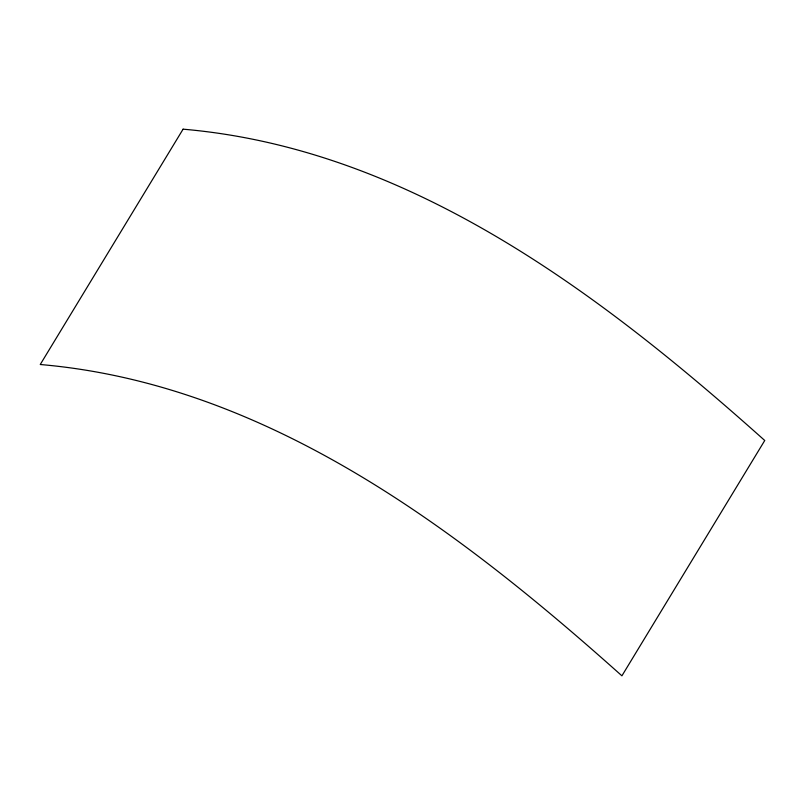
<?xml version="1.0" encoding="UTF-8"?>
<svg xmlns="http://www.w3.org/2000/svg" width="805" height="805" viewBox="0 0 805 805"><rect width="100%" height="100%" fill="white"/><g stroke="black" fill="none" stroke-linecap="round" stroke-linejoin="round"><path stroke-width="1.21" d="M183.087 129.172L40.25 364.504C266.908 384.086 458.025 529.348 621.913 675.828L764.75 440.496C600.862 294.016 409.745 148.754 183.087 129.172"/></g></svg>
